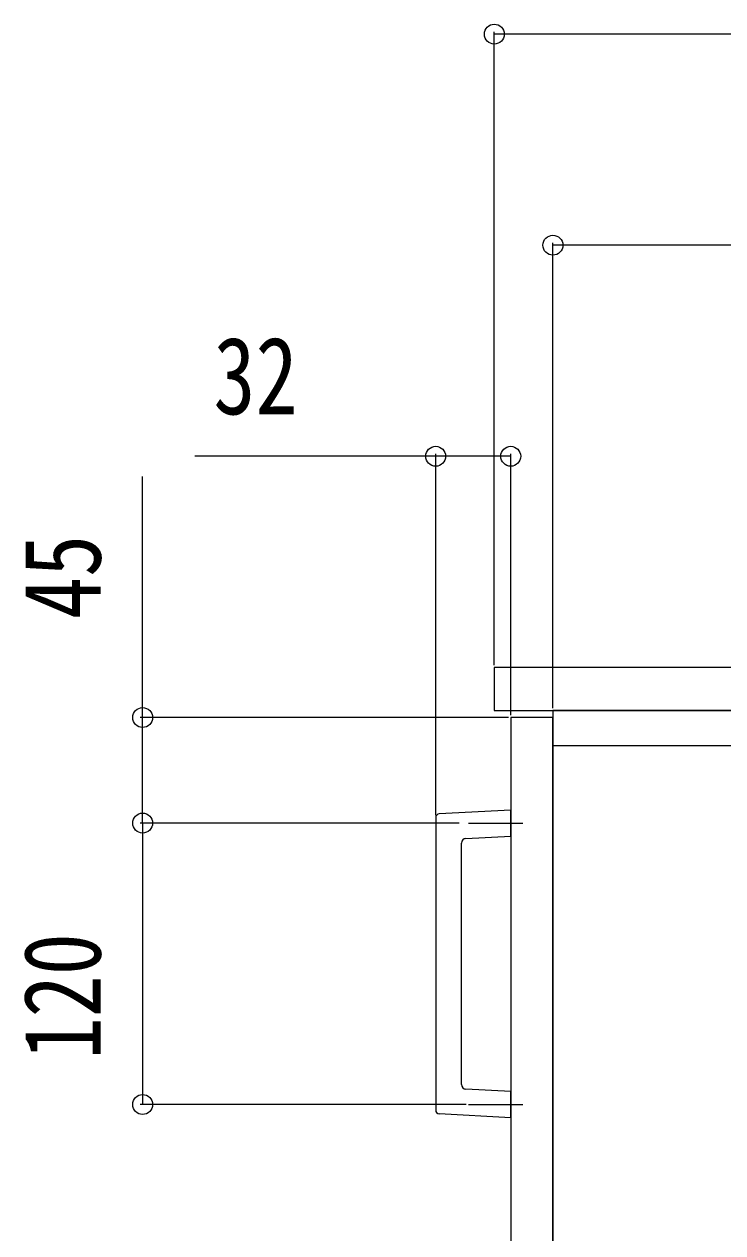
# Model space of a CAD drawing. Units: millimetres, scale not verified. Extents: x -4205 to 4205, y -2970 to 2970.
# Drawn here: x -1963 to -1665, y -1588 to -1072 of the extents above; entities that cross this region are included whole.
import ezdxf
from ezdxf.enums import TextEntityAlignment as Align

# ---------------------------------------------------------------- set-up
doc = ezdxf.new("R2010")
doc.units = ezdxf.units.MM
doc.header["$LTSCALE"] = 20
for name, color, linetype in [('0-3_YKK_12', 2, 'Continuous'), ('0-4_YKK_13', 4, 'Continuous'), ('0-5_YKK_D', 6, 'Continuous')]:
    doc.layers.add(name, color=color, linetype=linetype)
doc.styles.add('ＭＳ ゴシック', font='')
doc.styles.get('ＭＳ ゴシック').set_extended_font_data('MS Gothic')

msp = doc.modelspace()

# ---------------------------------------------------------------- linework, layer by layer
at = {"layer": '0-3_YKK_12'}
msp.add_line((-1371.98, -1380), (-1736.98, -1380), dxfattribs=at)
for points in [[(-1761.98, -1365), (-1356.98, -1365), (-1356.98, -1346.6), (-1761.98, -1346.6)], [(-1736.98, -2145), (-1356.98, -2145), (-1356.98, -1365), (-1736.98, -1365)], [(-1754.98, -2142), (-1736.98, -2142), (-1736.98, -1368), (-1754.98, -1368)]]:
    msp.add_lwpolyline(points, close=True, dxfattribs=at)
at = {"layer": '0-4_YKK_13'}
for p, q in [((-1786.98, -1410.59), (-1786.98, -1535.41)), ((-1754.98, -1407.49), (-1785.56, -1409.1)), ((-1754.98, -1418.51), (-1754.98, -1407.49)), ((-1773.03, -1413), (-1749.88, -1413)), ((-1775.98, -1524.49), (-1775.98, -1421.51)), ((-1774.08, -1419.51), (-1754.98, -1418.51)), ((-1773.03, -1533), (-1749.88, -1533))]:
    msp.add_line(p, q, dxfattribs=at)
msp.add_lwpolyline([(-1785.56, -1536.9), (-1754.98, -1538.51), (-1754.98, -1527.49), (-1774.08, -1526.49)], dxfattribs=at)
for centre, radius, start, end in [((-1785.48, -1410.59), 1.5, 92.7637, 180.2112), ((-1773.98, -1421.51), 2, 93.1953, 179.7952), ((-1773.98, -1524.49), 2, 180.1953, 266.7952), ((-1785.48, -1535.41), 1.5, 179.7637, 267.2112)]:
    msp.add_arc(centre, radius, start, end, dxfattribs=at)
at = {"layer": '0-5_YKK_D'}
for p, q in [((-1761.98, -1345.6), (-1761.98, -1075.6)), ((-1356.98, -1076.6), (-1761.98, -1076.6)), ((-1736.98, -1364), (-1736.98, -1165.6)), ((-1356.98, -1166.6), (-1736.98, -1166.6)), ((-1786.98, -1409.6), (-1786.98, -1255.6)), ((-1754.98, -1367), (-1754.98, -1255.6)), ((-1755.98, -1368), (-1912.98, -1368)), ((-1776.95, -1413), (-1912.98, -1413)), ((-1776.95, -1413), (-1912.98, -1413)), ((-1911.98, -1413), (-1911.98, -1533)), ((-1774.03, -1533), (-1912.98, -1533))]:
    msp.add_line(p, q, dxfattribs=at)
for points in [[(-1754.98, -1256.6), (-1786.98, -1256.6), (-1889.78, -1256.6)], [(-1911.98, -1413), (-1911.98, -1368), (-1911.98, -1265.2)]]:
    msp.add_lwpolyline(points, dxfattribs=at)
for centre in [(-1761.98, -1076.6), (-1736.98, -1166.6), (-1786.98, -1256.6), (-1754.98, -1256.6), (-1911.98, -1368), (-1911.98, -1413), (-1911.98, -1413), (-1911.98, -1533)]:
    msp.add_circle(centre, 4.25, dxfattribs=at)

# ---------------------------------------------------------------- texts
at = {"layer": '0-5_YKK_D', "style": 'ＭＳ ゴシック', "width": 0.8}
msp.add_text('32', height=32.99, dxfattribs=at).set_placement((-1881.78, -1248.6), align=Align.BOTTOM_LEFT)
for s, p in [('45', (-1919.98, -1326)), ('120', (-1919.98, -1513.8))]:
    msp.add_text(s, height=32.99, rotation=90, dxfattribs=at).set_placement(p, align=Align.BOTTOM_LEFT)

doc.saveas('drawing.dxf')
